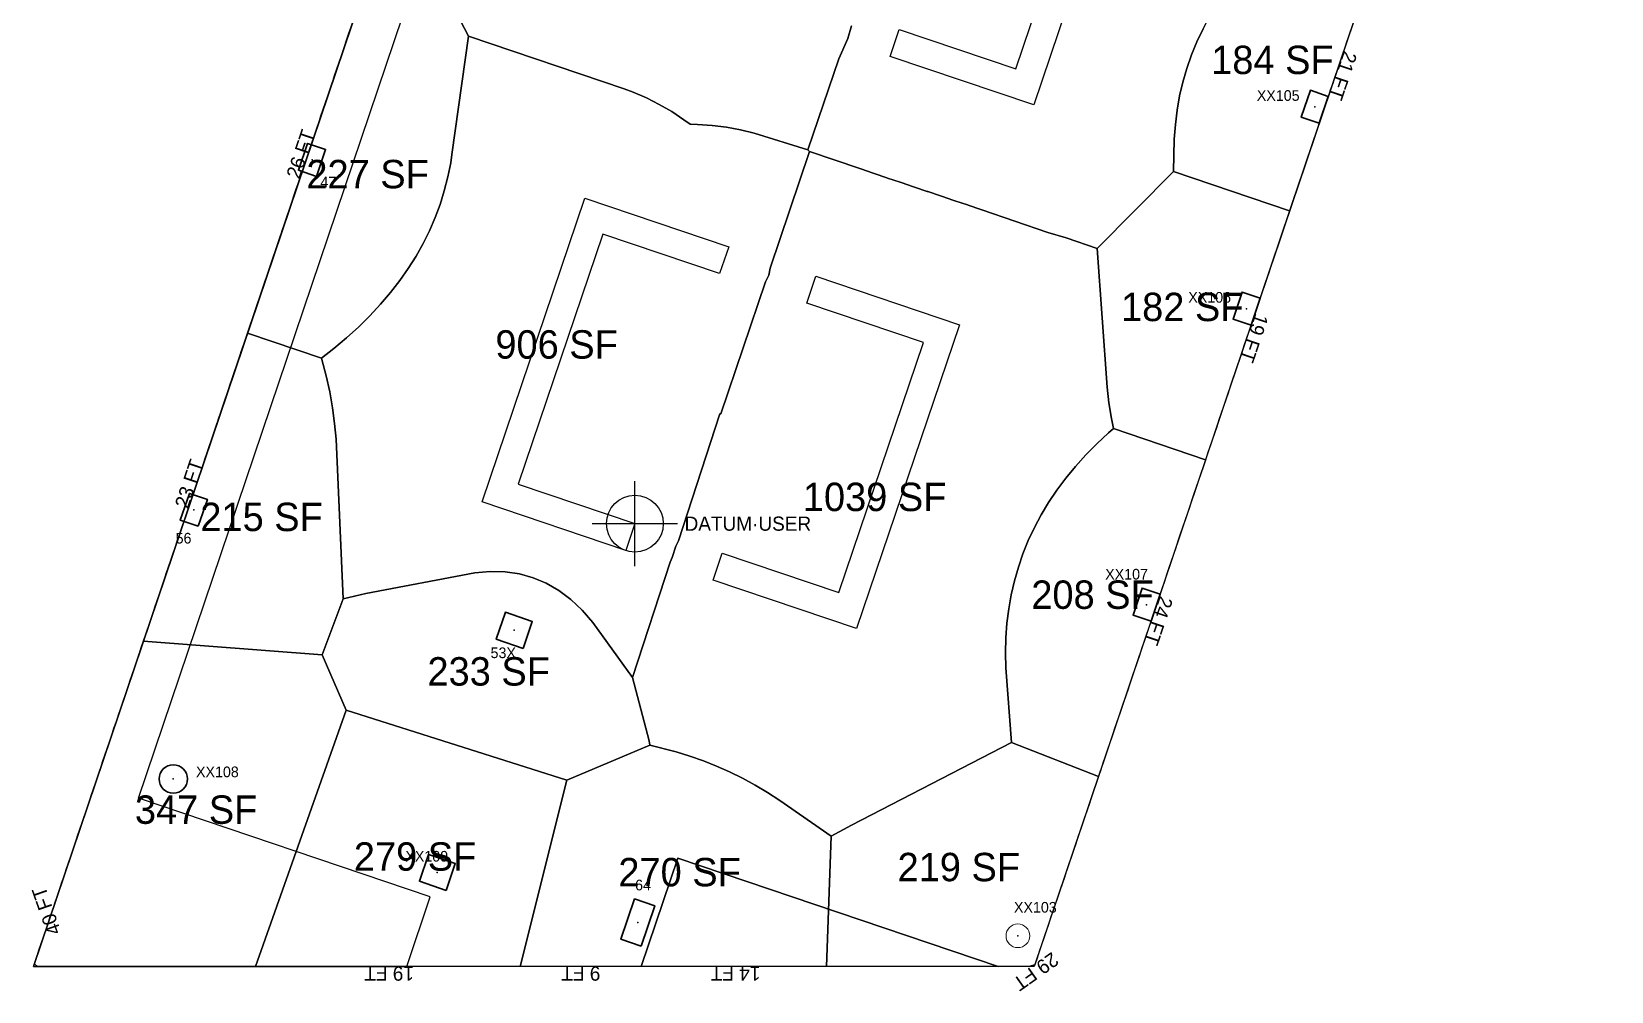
# Model space of a CAD drawing. Header units: metres. Extents: x 29 to 12657, y -13 to 49076.
# Drawn here: x 10662 to 11997, y 45038 to 45849 of the extents above; entities that cross this region are included whole.
import ezdxf
from ezdxf.enums import TextEntityAlignment as Align

# ---------------------------------------------------------------- set-up
doc = ezdxf.new("R2010")
doc.units = ezdxf.units.M
doc.layers.add('COL-IDEN', color=171, linetype='Continuous', lineweight=30)
doc.layers.add('COLS', color=52, linetype='Continuous', lineweight=20)
for name, color, linetype in [('FLOOR_15_AREA_LABELS', 3, 'Continuous'), ('FLOOR_15_BOUNDARY', 5, 'Continuous'), ('FLOOR_15_COLUMNS', 7, 'Continuous'), ('FLOOR_15_DATUM', 4, 'Continuous'), ('FLOOR_15_FASCADE_COLUMNS', 30, 'Continuous'), ('FLOOR_15_LARGE_TRIBUTARY', 6, 'Continuous'), ('FLOOR_15_TRIBUTARY_COL_11', 2, 'Continuous'), ('FLOOR_15_TRIBUTARY_COL_13', 2, 'Continuous'), ('FLOOR_15_TRIBUTARY_COL_14', 2, 'Continuous'), ('FLOOR_15_TRIBUTARY_COL_16', 2, 'Continuous'), ('FLOOR_15_TRIBUTARY_COL_19', 2, 'Continuous'), ('FLOOR_15_TRIBUTARY_COL_5', 2, 'Continuous'), ('FLOOR_15_TRIBUTARY_COL_6', 2, 'Continuous'), ('FLOOR_15_TRIBUTARY_COL_7', 2, 'Continuous'), ('FLOOR_15_TRIBUTARY_COL_8', 2, 'Continuous'), ('FLOOR_15_TRIBUTARY_COL_9', 2, 'Continuous'), ('FLOOR_15_WALL_TRIBUTARY_1', 1, 'Continuous'), ('FLOOR_15_WALL_TRIBUTARY_2', 1, 'Continuous'), ('FLOOR_15_WALL_TRIBUTARY_3', 1, 'Continuous'), ('FLOOR_15_WALL_TRIBUTARY_4', 1, 'Continuous'), ('SLAB-BALCONY', 3, 'Continuous'), ('SLAB-RESIDENTIAL', 6, 'Continuous'), ('WALL', 4, 'Continuous')]:
    doc.layers.add(name, color=color, linetype=linetype)

msp = doc.modelspace()

# ---------------------------------------------------------------- linework, layer by layer
at = {"layer": 'COLS', "lineweight": 30}
for points in [[(11750.3, 45771.3), (11735.1, 45776.4), (11742.8, 45799.2), (11757.9, 45794.1)], [(10903, 45726.4), (10887.8, 45731.6), (10895.5, 45754.3), (10910.7, 45749.2)], [(11692.6, 45600.8), (11677.4, 45605.9), (11685.1, 45628.7), (11700.3, 45623.5)], [(10803.1, 45430.9), (10787.9, 45436), (10795.6, 45458.7), (10810.8, 45453.6)], [(11608.1, 45350.7), (11592.9, 45355.8), (11600.6, 45378.6), (11615.7, 45373.4)], [(11077.6, 45327.7), (11054.9, 45335.4), (11062.6, 45358.2), (11085.3, 45350.5)], [(11012.6, 45123.3), (10989.9, 45131), (10997.6, 45153.7), (11020.3, 45146.1)], [(11177.3, 45076.2), (11160.2, 45082), (11171.8, 45116.1), (11188.8, 45110.3)]]:
    msp.add_lwpolyline(points, close=True, dxfattribs=at)
msp.add_lwpolyline([(10794, 45217.4, 0.414214), (10782, 45229.4, 0.414214), (10770, 45217.4, 0.414214), (10782, 45205.4, 0.414214)], format="xyb", close=True, dxfattribs=at)
at = {"layer": 'COLS'}
msp.add_circle((11495.6, 45084.9), 10, dxfattribs=at)
at = {"layer": 'FLOOR_15_BOUNDARY'}
msp.add_lwpolyline([(11177.4, 45059), (10979.3, 45059), (10663.9, 45059), (11181.7, 46590.7), (11510.5, 46590.7), (11733.7, 46590.7), (11997.1, 46501.7), (11509.4, 45059), (11478.9, 45059), (11177.4, 45059)], close=True, dxfattribs=at)
at = {"layer": 'FLOOR_15_COLUMNS'}
for p in [(11746.5, 45785.2), (10899.3, 45740.4), (11688.9, 45614.7), (10799.4, 45444.8), (11604.3, 45364.6), (11070.1, 45343), (10782, 45217.4), (11005.1, 45138.5), (11174.5, 45096.1), (11495.6, 45084.9)]:
    msp.add_point(p, dxfattribs=at)
at = {"layer": 'FLOOR_15_DATUM'}
for p, q in [((11172, 45397.1), (11172, 45469.1)), ((11136, 45433.1), (11208, 45433.1))]:
    msp.add_line(p, q, dxfattribs=at)
msp.add_circle((11172, 45433.1), 24, dxfattribs=at)
at = {"layer": 'FLOOR_15_FASCADE_COLUMNS'}
for points in [[(10845.3, 45595.6), (10847.2, 45601.3), (10849.1, 45607), (10851.1, 45612.6), (10853, 45618.3), (10854.9, 45624), (10856.8, 45629.7), (10858.7, 45635.4), (10860.7, 45641.1), (10862.6, 45646.7), (10864.5, 45652.4), (10866.4, 45658.1), (10868.4, 45663.8), (10870.3, 45669.5), (10872.2, 45675.2), (10874.1, 45680.8), (10876, 45686.5), (10878, 45692.2), (10879.9, 45697.9), (10881.8, 45703.6), (10883.7, 45709.3), (10885.6, 45715), (10887.6, 45720.6), (10889.5, 45726.3), (10891.4, 45732), (10893.3, 45737.7), (10895.3, 45743.4), (10897.2, 45749.1), (10899.1, 45754.7), (10901, 45760.4), (10902.9, 45766.1), (10904.9, 45771.8), (10906.8, 45777.5), (10908.7, 45783.2), (10910.6, 45788.8), (10912.5, 45794.5), (10914.5, 45800.2), (10916.4, 45805.9), (10918.3, 45811.6), (10920.2, 45817.3), (10922.2, 45822.9), (10924.1, 45828.6), (10926, 45834.3), (10927.9, 45840), (10929.8, 45845.7), (10931.8, 45851.4)], [(11776.9, 45850.4), (11775, 45844.7), (11773.1, 45839), (11771.2, 45833.3), (11769.3, 45827.6), (11767.3, 45822), (11765.4, 45816.3), (11763.5, 45810.6), (11761.6, 45804.9), (11759.6, 45799.2), (11757.7, 45793.5), (11755.8, 45787.9), (11753.9, 45782.2), (11752, 45776.5), (11750, 45770.8), (11748.1, 45765.1), (11746.2, 45759.4), (11744.3, 45753.7), (11742.4, 45748.1), (11740.4, 45742.4), (11738.5, 45736.7), (11736.6, 45731), (11734.7, 45725.3), (11732.8, 45719.6), (11730.8, 45714), (11728.9, 45708.3), (11727, 45702.6), (11725.1, 45696.9)], [(11725.1, 45696.9), (11723.1, 45691.2), (11721.2, 45685.5), (11719.3, 45679.9), (11717.4, 45674.2), (11715.5, 45668.5), (11713.5, 45662.8), (11711.6, 45657.1), (11709.7, 45651.4), (11707.8, 45645.8), (11705.9, 45640.1), (11703.9, 45634.4), (11702, 45628.7), (11700.1, 45623), (11698.2, 45617.3), (11696.2, 45611.6), (11694.3, 45606), (11692.4, 45600.3), (11690.5, 45594.6), (11688.6, 45588.9), (11686.6, 45583.2), (11684.7, 45577.5), (11682.8, 45571.9), (11680.9, 45566.2), (11679, 45560.5), (11677, 45554.8), (11675.1, 45549.1), (11673.2, 45543.4), (11671.3, 45537.8), (11669.3, 45532.1), (11667.4, 45526.4), (11665.5, 45520.7), (11663.6, 45515), (11661.7, 45509.3), (11659.7, 45503.6), (11657.8, 45498), (11655.9, 45492.3), (11654, 45486.6)], [(10756.9, 45334.1), (10758.8, 45339.8), (10760.8, 45345.5), (10762.7, 45351.2), (10764.6, 45356.9), (10766.5, 45362.5), (10768.4, 45368.2), (10770.4, 45373.9), (10772.3, 45379.6), (10774.2, 45385.3), (10776.1, 45391), (10778, 45396.6), (10780, 45402.3), (10781.9, 45408), (10783.8, 45413.7), (10785.7, 45419.4), (10787.7, 45425.1), (10789.6, 45430.8), (10791.5, 45436.4), (10793.4, 45442.1), (10795.3, 45447.8), (10797.3, 45453.5), (10799.2, 45459.2), (10801.1, 45464.9), (10803, 45470.5), (10804.9, 45476.2), (10806.9, 45481.9), (10808.8, 45487.6), (10810.7, 45493.3), (10812.6, 45499), (10814.6, 45504.6), (10816.5, 45510.3), (10818.4, 45516), (10820.3, 45521.7), (10822.2, 45527.4), (10824.2, 45533.1), (10826.1, 45538.7), (10828, 45544.4), (10829.9, 45550.1), (10831.8, 45555.8), (10833.8, 45561.5), (10835.7, 45567.2), (10837.6, 45572.9), (10839.5, 45578.5), (10841.5, 45584.2), (10843.4, 45589.9), (10845.3, 45595.6)], [(11654, 45486.6), (11652.1, 45480.9), (11650.1, 45475.2), (11648.2, 45469.5), (11646.3, 45463.9), (11644.4, 45458.2), (11642.4, 45452.5), (11640.5, 45446.8), (11638.6, 45441.1), (11636.7, 45435.4), (11634.8, 45429.8), (11632.8, 45424.1), (11630.9, 45418.4), (11629, 45412.7), (11627.1, 45407), (11625.2, 45401.3), (11623.2, 45395.7), (11621.3, 45390), (11619.4, 45384.3), (11617.5, 45378.6), (11615.6, 45372.9), (11613.6, 45367.2), (11611.7, 45361.5), (11609.8, 45355.9), (11607.9, 45350.2), (11605.9, 45344.5), (11604, 45338.8), (11602.1, 45333.1), (11600.2, 45327.4), (11598.3, 45321.8), (11596.3, 45316.1), (11594.4, 45310.4), (11592.5, 45304.7), (11590.6, 45299), (11588.7, 45293.3), (11586.7, 45287.7), (11584.8, 45282), (11582.9, 45276.3), (11581, 45270.6), (11579, 45264.9), (11577.1, 45259.2), (11575.2, 45253.5), (11573.3, 45247.9), (11571.4, 45242.2), (11569.4, 45236.5), (11567.5, 45230.8), (11565.6, 45225.1), (11563.7, 45219.4)], [(10853.4, 45059), (10847.4, 45059), (10841.4, 45059), (10835.4, 45059), (10829.4, 45059), (10823.4, 45059), (10817.4, 45059), (10811.4, 45059), (10805.4, 45059), (10799.4, 45059), (10793.4, 45059), (10787.4, 45059), (10781.4, 45059), (10775.4, 45059), (10769.4, 45059), (10763.4, 45059), (10757.4, 45059), (10751.4, 45059), (10745.4, 45059), (10739.4, 45059), (10733.4, 45059), (10727.4, 45059), (10721.4, 45059), (10715.4, 45059), (10709.4, 45059), (10703.4, 45059), (10697.4, 45059), (10691.4, 45059), (10685.4, 45059), (10679.4, 45059), (10673.4, 45059), (10667.4, 45059), (10664.7, 45061.3), (10666.6, 45067), (10668.5, 45072.7), (10670.4, 45078.3), (10672.4, 45084), (10674.3, 45089.7), (10676.2, 45095.4), (10678.1, 45101.1), (10680.1, 45106.8), (10682, 45112.4), (10683.9, 45118.1), (10685.8, 45123.8), (10687.7, 45129.5), (10689.7, 45135.2), (10691.6, 45140.9), (10693.5, 45146.6), (10695.4, 45152.2), (10697.3, 45157.9), (10699.3, 45163.6), (10701.2, 45169.3), (10703.1, 45175), (10705, 45180.7), (10707, 45186.3), (10708.9, 45192), (10710.8, 45197.7), (10712.7, 45203.4), (10714.6, 45209.1), (10716.6, 45214.8), (10718.5, 45220.4), (10720.4, 45226.1), (10722.3, 45231.8), (10724.2, 45237.5), (10726.2, 45243.2), (10728.1, 45248.9), (10730, 45254.5), (10731.9, 45260.2), (10733.9, 45265.9), (10735.8, 45271.6), (10737.7, 45277.3), (10739.6, 45283), (10741.5, 45288.7), (10743.5, 45294.3), (10745.4, 45300), (10747.3, 45305.7), (10749.2, 45311.4), (10751.1, 45317.1), (10753.1, 45322.8), (10755, 45328.4), (10756.9, 45334.1)], [(11563.7, 45219.4), (11561.8, 45213.8), (11559.8, 45208.1), (11557.9, 45202.4), (11556, 45196.7), (11554.1, 45191), (11552.1, 45185.3), (11550.2, 45179.7), (11548.3, 45174), (11546.4, 45168.3), (11544.5, 45162.6), (11542.5, 45156.9), (11540.6, 45151.2), (11538.7, 45145.6), (11536.8, 45139.9), (11534.9, 45134.2), (11532.9, 45128.5), (11531, 45122.8), (11529.1, 45117.1), (11527.2, 45111.4), (11525.2, 45105.8), (11523.3, 45100.1), (11521.4, 45094.4), (11519.5, 45088.7), (11517.6, 45083), (11515.6, 45077.3), (11513.7, 45071.7), (11511.8, 45066), (11509.9, 45060.3), (11504.8, 45059), (11498.8, 45059), (11492.8, 45059), (11486.8, 45059), (11480.8, 45059), (11474.8, 45059), (11468.8, 45059), (11462.8, 45059), (11456.8, 45059), (11450.8, 45059), (11444.8, 45059), (11438.8, 45059), (11432.8, 45059), (11426.8, 45059), (11420.8, 45059), (11414.8, 45059), (11408.8, 45059), (11402.8, 45059), (11396.8, 45059), (11390.8, 45059), (11384.8, 45059), (11378.8, 45059), (11372.8, 45059), (11366.8, 45059), (11360.8, 45059), (11354.8, 45059), (11348.8, 45059), (11342.8, 45059), (11336.8, 45059)], [(11075.4, 45059), (11069.4, 45059), (11063.4, 45059), (11057.4, 45059), (11051.4, 45059), (11045.4, 45059), (11039.4, 45059), (11033.4, 45059), (11027.4, 45059), (11021.4, 45059), (11015.4, 45059), (11009.4, 45059), (11003.4, 45059), (10997.4, 45059), (10991.4, 45059), (10985.4, 45059), (10979.4, 45059), (10973.4, 45059), (10967.4, 45059), (10961.4, 45059), (10955.4, 45059), (10949.4, 45059), (10943.4, 45059), (10937.4, 45059), (10931.4, 45059), (10925.4, 45059), (10919.4, 45059), (10913.4, 45059), (10907.4, 45059), (10901.4, 45059), (10895.4, 45059), (10889.4, 45059), (10883.4, 45059), (10877.4, 45059), (10871.4, 45059), (10865.4, 45059), (10859.4, 45059), (10853.4, 45059)], [(11177.4, 45059), (11171.4, 45059), (11165.4, 45059), (11159.4, 45059), (11153.4, 45059), (11147.4, 45059), (11141.4, 45059), (11135.4, 45059), (11129.4, 45059), (11123.4, 45059), (11117.4, 45059), (11111.4, 45059), (11105.4, 45059), (11099.4, 45059), (11093.4, 45059), (11087.4, 45059), (11081.4, 45059), (11075.4, 45059)], [(11336.8, 45059), (11330.8, 45059), (11324.8, 45059), (11318.8, 45059), (11312.8, 45059), (11306.8, 45059), (11300.8, 45059), (11294.8, 45059), (11288.8, 45059), (11282.8, 45059), (11276.8, 45059), (11270.8, 45059), (11264.8, 45059), (11258.8, 45059), (11252.8, 45059), (11246.8, 45059), (11240.8, 45059), (11234.8, 45059), (11228.8, 45059), (11222.8, 45059), (11216.8, 45059), (11210.8, 45059), (11204.8, 45059), (11198.8, 45059), (11192.8, 45059), (11186.8, 45059), (11180.8, 45059), (11177.4, 45059)]]:
    msp.add_lwpolyline(points, dxfattribs=at)
at = {"layer": 'FLOOR_15_LARGE_TRIBUTARY'}
for points in [[(11627, 45730.6), (11627.7, 45758), (11628.7, 45770.4), (11630.2, 45782.5), (11632.3, 45794.5), (11635.1, 45806.2), (11638.4, 45817.7), (11642.4, 45829.1), (11646.9, 45840.2), (11652.1, 45851.1), (11657.9, 45861.8), (11664.2, 45872.3), (11671.2, 45882.7), (11678.8, 45892.8), (11687, 45902.7), (11695.8, 45912.3), (11705.2, 45921.8), (11715.2, 45931.1), (11725.8, 45940.2), (11737, 45949.1), (11741, 45952), (11804, 45930.5), (11725.2, 45697.4), (11627, 45730.6)], [(11021.5, 45863.7), (11031.4, 45844.8), (11017.4, 45744.9), (11016.4, 45737.8), (11014, 45726), (11011, 45714.3), (11007.4, 45702.8), (11003.2, 45691.6), (10998.4, 45680.5), (10993, 45669.7), (10987.1, 45659), (10980.5, 45648.6), (10973.3, 45638.4), (10965.6, 45628.3), (10957.2, 45618.5), (10948.2, 45608.8), (10938.7, 45599.4), (10928.5, 45590.2), (10917.8, 45581.1), (10907.3, 45573), (10844.8, 45594.1), (10944.7, 45889.7), (11021.5, 45863.7)], [(10916.6, 45530.9), (10914.2, 45544.4), (10911.2, 45558), (10907.6, 45571.9), (10907.3, 45573), (10917.8, 45581.1), (10928.5, 45590.2), (10938.7, 45599.4), (10948.2, 45608.8), (10957.2, 45618.5), (10965.6, 45628.3), (10973.3, 45638.4), (10980.5, 45648.6), (10987.1, 45659), (10993, 45669.7), (10998.4, 45680.5), (11003.2, 45691.6), (11007.4, 45702.8), (11011, 45714.3), (11014, 45726), (11016.4, 45737.8), (11017.4, 45744.9), (11031.4, 45844.8), (11163.1, 45800.3), (11170.6, 45797.6), (11181.7, 45792.8), (11192.5, 45787.3), (11203.1, 45781.2), (11213.4, 45774.3), (11218.6, 45770.5), (11224.8, 45770.4), (11237.2, 45769.6), (11249.3, 45768.1), (11261.3, 45765.9), (11272.9, 45763), (11318.1, 45748.8), (11319.5, 45747.6), (11286.2, 45648.9), (11285.1, 45642.9), (11282.3, 45637.5), (11244.7, 45526), (11243.9, 45526), (11208.8, 45418.6), (11206.6, 45414.2), (11203.6, 45404.5), (11201.7, 45400.6), (11170.1, 45303.2), (11136.5, 45349.6), (11127.4, 45360), (11117.8, 45369), (11107.7, 45376.6), (11097.1, 45382.7), (11086, 45387.4), (11074.4, 45390.6), (11062.3, 45392.4), (11049.8, 45392.7), (11036.7, 45391.6), (10944.7, 45374), (10925.6, 45369.7), (10919.5, 45504.5), (10918.3, 45517.6), (10916.6, 45530.9)], [(11273.6, 45212.3), (11262.9, 45218.1), (11252.1, 45223.5), (11241, 45228.3), (11229.9, 45232.7), (11218.5, 45236.7), (11207, 45240.2), (11184.7, 45246), (11184, 45249.5), (11170.1, 45303.2), (11201.7, 45400.6), (11203.6, 45404.5), (11206.6, 45414.2), (11208.8, 45418.6), (11243.9, 45526), (11244.7, 45526), (11282.3, 45637.5), (11285.1, 45642.9), (11286.2, 45648.9), (11319.5, 45747.6), (11362, 45733), (11362.8, 45732.8), (11373.4, 45729.2), (11374.1, 45729), (11384.8, 45725.3), (11385.5, 45725.1), (11396.1, 45721.5), (11396.9, 45721.3), (11407.5, 45717.6), (11408.2, 45717.4), (11418.9, 45713.8), (11419.6, 45713.6), (11430.2, 45710), (11431, 45709.8), (11441.6, 45706.1), (11442.3, 45705.9), (11453, 45702.3), (11453.7, 45702.1), (11464.3, 45698.4), (11465.1, 45698.2), (11521, 45679.1), (11536.4, 45674.5), (11562.7, 45665.6), (11571, 45548.4), (11572.6, 45535.2), (11574.7, 45521.8), (11576.4, 45513.4), (11572.3, 45509.9), (11562.4, 45500.6), (11553, 45491.1), (11544.3, 45481.4), (11536.1, 45471.5), (11528.6, 45461.4), (11521.6, 45451.1), (11515.3, 45440.6), (11509.6, 45429.8), (11504.4, 45418.9), (11499.9, 45407.7), (11496, 45396.4), (11492.7, 45384.9), (11490, 45373.1), (11487.9, 45361.1), (11486.4, 45349), (11485.5, 45336.6), (11485.2, 45324), (11485.5, 45311.3), (11490.1, 45248.1), (11354.9, 45178.4), (11337.8, 45169), (11294.6, 45199.3), (11284.2, 45206.1), (11273.6, 45212.3)], [(11576.4, 45513.4), (11574.7, 45521.8), (11572.6, 45535.2), (11571, 45548.4), (11562.7, 45665.6), (11627, 45730.6), (11725.2, 45697.4), (11654.2, 45487.1), (11576.4, 45513.4)], [(10907.3, 45573), (10907.6, 45571.9), (10911.2, 45558), (10914.2, 45544.4), (10916.6, 45530.9), (10918.3, 45517.6), (10919.5, 45504.5), (10925.6, 45369.7), (10907.7, 45322.2), (10756.8, 45333.7), (10844.8, 45594.1), (10907.3, 45573)], [(11490.1, 45248.1), (11485.5, 45311.3), (11485.2, 45324), (11485.5, 45336.6), (11486.4, 45349), (11487.9, 45361.1), (11490, 45373.1), (11492.7, 45384.9), (11496, 45396.4), (11499.9, 45407.7), (11504.4, 45418.9), (11509.6, 45429.8), (11515.3, 45440.6), (11521.6, 45451.1), (11528.6, 45461.4), (11536.1, 45471.5), (11544.3, 45481.4), (11553, 45491.1), (11562.4, 45500.6), (11572.3, 45509.9), (11576.4, 45513.4), (11654.2, 45487.1), (11563.7, 45219.5), (11490.1, 45248.1)], [(10944.7, 45374), (11036.7, 45391.6), (11049.8, 45392.7), (11062.3, 45392.4), (11074.4, 45390.6), (11086, 45387.4), (11097.1, 45382.7), (11107.7, 45376.6), (11117.8, 45369), (11127.4, 45360), (11136.5, 45349.6), (11170.1, 45303.2), (11184, 45249.5), (11184.7, 45246), (11114.6, 45216.3), (10928.1, 45275.6), (10907.7, 45322.2), (10925.6, 45369.7), (10944.7, 45374)], [(10907.7, 45322.2), (10928.1, 45275.6), (10851.5, 45059), (10663.9, 45059), (10756.8, 45333.7), (10907.7, 45322.2)], [(10928.1, 45275.6), (11114.6, 45216.3), (11075.2, 45059), (10979.3, 45059), (10851.5, 45059), (10928.1, 45275.6)], [(11114.6, 45216.3), (11184.7, 45246), (11207, 45240.2), (11218.5, 45236.7), (11229.9, 45232.7), (11241, 45228.3), (11252.1, 45223.5), (11262.9, 45218.1), (11273.6, 45212.3), (11284.2, 45206.1), (11294.6, 45199.3), (11337.8, 45169), (11334, 45059), (11177.4, 45059), (11075.2, 45059), (11114.6, 45216.3)], [(11337.8, 45169), (11354.9, 45178.4), (11490.1, 45248.1), (11563.7, 45219.5), (11509.4, 45059), (11478.9, 45059), (11334, 45059), (11337.8, 45169)]]:
    msp.add_lwpolyline(points, close=True, dxfattribs=at)
for points in [[(11355.1, 45853.6), (11352, 45843.1), (11344.2, 45825.9), (11318.1, 45748.8), (11272.9, 45763), (11261.3, 45765.9), (11249.3, 45768.1), (11237.2, 45769.6), (11224.8, 45770.4), (11224.8, 45770.4), (11218.6, 45770.5), (11213.4, 45774.3), (11203.1, 45781.2), (11192.5, 45787.3), (11181.7, 45792.8), (11170.6, 45797.6), (11163.1, 45800.3), (11031.4, 45844.8), (11021.5, 45863.7)], [(11652.1, 45851.1), (11646.9, 45840.2), (11642.4, 45829.1), (11638.4, 45817.7), (11635.1, 45806.2), (11632.3, 45794.5), (11630.2, 45782.5), (11628.7, 45770.4), (11627.7, 45758), (11627, 45730.6), (11562.7, 45665.6), (11536.4, 45674.5), (11521, 45679.1), (11465.1, 45698.2), (11464.3, 45698.4), (11453.7, 45702.1), (11453.7, 45702.1), (11453, 45702.3), (11442.3, 45705.9), (11441.6, 45706.1), (11431, 45709.8), (11430.2, 45710), (11419.6, 45713.6), (11418.9, 45713.8), (11408.2, 45717.4), (11407.5, 45717.6), (11396.9, 45721.3), (11396.1, 45721.5), (11385.5, 45725.1), (11384.8, 45725.3), (11374.1, 45729), (11373.4, 45729.2), (11362.8, 45732.8), (11362, 45733), (11319.5, 45747.6), (11318.1, 45748.8), (11344.2, 45825.9), (11352, 45843.1), (11355.1, 45853.6)]]:
    msp.add_lwpolyline(points, dxfattribs=at)
at = {"layer": 'FLOOR_15_TRIBUTARY_COL_11'}
msp.add_lwpolyline([(10944.7, 45374), (11036.7, 45391.6), (11049.8, 45392.7), (11062.3, 45392.4), (11074.4, 45390.6), (11086, 45387.4), (11097.1, 45382.7), (11107.7, 45376.6), (11117.8, 45369), (11127.4, 45360), (11136.5, 45349.6), (11170.1, 45303.2), (11184, 45249.5), (11184.7, 45246), (11114.6, 45216.3), (10928.1, 45275.6), (10907.7, 45322.2), (10925.6, 45369.7), (10944.7, 45374)], close=True, dxfattribs=at)
at = {"layer": 'FLOOR_15_TRIBUTARY_COL_13'}
msp.add_lwpolyline([(11114.6, 45216.3), (11184.7, 45246), (11207, 45240.2), (11218.5, 45236.7), (11229.9, 45232.7), (11241, 45228.3), (11252.1, 45223.5), (11262.9, 45218.1), (11273.6, 45212.3), (11284.2, 45206.1), (11294.6, 45199.3), (11337.8, 45169), (11334, 45059), (11177.4, 45059), (11075.2, 45059), (11114.6, 45216.3)], close=True, dxfattribs=at)
at = {"layer": 'FLOOR_15_TRIBUTARY_COL_14'}
msp.add_lwpolyline([(10928.1, 45275.6), (11114.6, 45216.3), (11075.2, 45059), (10979.3, 45059), (10851.5, 45059), (10928.1, 45275.6)], close=True, dxfattribs=at)
at = {"layer": 'FLOOR_15_TRIBUTARY_COL_16'}
msp.add_lwpolyline([(10907.7, 45322.2), (10928.1, 45275.6), (10851.5, 45059), (10663.9, 45059), (10756.8, 45333.7), (10907.7, 45322.2)], close=True, dxfattribs=at)
at = {"layer": 'FLOOR_15_TRIBUTARY_COL_19'}
msp.add_lwpolyline([(11337.8, 45169), (11354.9, 45178.4), (11490.1, 45248.1), (11563.7, 45219.5), (11509.4, 45059), (11478.9, 45059), (11334, 45059), (11337.8, 45169)], close=True, dxfattribs=at)
at = {"layer": 'FLOOR_15_TRIBUTARY_COL_5'}
msp.add_lwpolyline([(11021.5, 45863.7), (11031.4, 45844.8), (11017.4, 45744.9), (11016.4, 45737.8), (11014, 45726), (11011, 45714.3), (11007.4, 45702.8), (11003.2, 45691.6), (10998.4, 45680.5), (10993, 45669.7), (10987.1, 45659), (10980.5, 45648.6), (10973.3, 45638.4), (10965.6, 45628.3), (10957.2, 45618.5), (10948.2, 45608.8), (10938.7, 45599.4), (10928.5, 45590.2), (10917.8, 45581.1), (10907.3, 45573), (10844.8, 45594.1), (10944.7, 45889.7), (11021.5, 45863.7)], close=True, dxfattribs=at)
at = {"layer": 'FLOOR_15_TRIBUTARY_COL_6'}
msp.add_lwpolyline([(10907.3, 45573), (10907.6, 45571.9), (10911.2, 45558), (10914.2, 45544.4), (10916.6, 45530.9), (10918.3, 45517.6), (10919.5, 45504.5), (10925.6, 45369.7), (10907.7, 45322.2), (10756.8, 45333.7), (10844.8, 45594.1), (10907.3, 45573)], close=True, dxfattribs=at)
at = {"layer": 'FLOOR_15_TRIBUTARY_COL_7'}
msp.add_lwpolyline([(11490.1, 45248.1), (11485.5, 45311.3), (11485.2, 45324), (11485.5, 45336.6), (11486.4, 45349), (11487.9, 45361.1), (11490, 45373.1), (11492.7, 45384.9), (11496, 45396.4), (11499.9, 45407.7), (11504.4, 45418.9), (11509.6, 45429.8), (11515.3, 45440.6), (11521.6, 45451.1), (11528.6, 45461.4), (11536.1, 45471.5), (11544.3, 45481.4), (11553, 45491.1), (11562.4, 45500.6), (11572.3, 45509.9), (11576.4, 45513.4), (11654.2, 45487.1), (11563.7, 45219.5), (11490.1, 45248.1)], close=True, dxfattribs=at)
at = {"layer": 'FLOOR_15_TRIBUTARY_COL_8'}
msp.add_lwpolyline([(11576.4, 45513.4), (11574.7, 45521.8), (11572.6, 45535.2), (11571, 45548.4), (11562.7, 45665.6), (11627, 45730.6), (11725.2, 45697.4), (11654.2, 45487.1), (11576.4, 45513.4)], close=True, dxfattribs=at)
at = {"layer": 'FLOOR_15_TRIBUTARY_COL_9'}
msp.add_lwpolyline([(11627, 45730.6), (11627.7, 45758), (11628.7, 45770.4), (11630.2, 45782.5), (11632.3, 45794.5), (11635.1, 45806.2), (11638.4, 45817.7), (11642.4, 45829.1), (11646.9, 45840.2), (11652.1, 45851.1), (11657.9, 45861.8), (11664.2, 45872.3), (11671.2, 45882.7), (11678.8, 45892.8), (11687, 45902.7), (11695.8, 45912.3), (11705.2, 45921.8), (11715.2, 45931.1), (11725.8, 45940.2), (11737, 45949.1), (11741, 45952), (11804, 45930.5), (11725.2, 45697.4), (11627, 45730.6)], close=True, dxfattribs=at)
at = {"layer": 'FLOOR_15_WALL_TRIBUTARY_1'}
msp.add_lwpolyline([(11652.1, 45851.1), (11646.9, 45840.2), (11642.4, 45829.1), (11638.4, 45817.7), (11635.1, 45806.2), (11632.3, 45794.5), (11630.2, 45782.5), (11628.7, 45770.4), (11627.7, 45758), (11627, 45730.6), (11562.7, 45665.6), (11536.4, 45674.5), (11521, 45679.1), (11465.1, 45698.2), (11464.3, 45698.4), (11453.7, 45702.1), (11453.7, 45702.1), (11453, 45702.3), (11442.3, 45705.9), (11441.6, 45706.1), (11431, 45709.8), (11430.2, 45710), (11419.6, 45713.6), (11418.9, 45713.8), (11408.2, 45717.4), (11407.5, 45717.6), (11396.9, 45721.3), (11396.1, 45721.5), (11385.5, 45725.1), (11384.8, 45725.3), (11374.1, 45729), (11373.4, 45729.2), (11362.8, 45732.8), (11362, 45733), (11319.5, 45747.6), (11318.1, 45748.8), (11344.2, 45825.9), (11352, 45843.1), (11355.1, 45853.6)], dxfattribs=at)
at = {"layer": 'FLOOR_15_WALL_TRIBUTARY_2'}
msp.add_lwpolyline([(11355.1, 45853.6), (11352, 45843.1), (11344.2, 45825.9), (11318.1, 45748.8), (11272.9, 45763), (11261.3, 45765.9), (11249.3, 45768.1), (11237.2, 45769.6), (11224.8, 45770.4), (11224.8, 45770.4), (11218.6, 45770.5), (11213.4, 45774.3), (11203.1, 45781.2), (11192.5, 45787.3), (11181.7, 45792.8), (11170.6, 45797.6), (11163.1, 45800.3), (11031.4, 45844.8), (11021.5, 45863.7)], dxfattribs=at)
at = {"layer": 'FLOOR_15_WALL_TRIBUTARY_3'}
msp.add_lwpolyline([(11273.6, 45212.3), (11262.9, 45218.1), (11252.1, 45223.5), (11241, 45228.3), (11229.9, 45232.7), (11218.5, 45236.7), (11207, 45240.2), (11184.7, 45246), (11184, 45249.5), (11170.1, 45303.2), (11201.7, 45400.6), (11203.6, 45404.5), (11206.6, 45414.2), (11208.8, 45418.6), (11243.9, 45526), (11244.7, 45526), (11282.3, 45637.5), (11285.1, 45642.9), (11286.2, 45648.9), (11319.5, 45747.6), (11362, 45733), (11362.8, 45732.8), (11373.4, 45729.2), (11374.1, 45729), (11384.8, 45725.3), (11385.5, 45725.1), (11396.1, 45721.5), (11396.9, 45721.3), (11407.5, 45717.6), (11408.2, 45717.4), (11418.9, 45713.8), (11419.6, 45713.6), (11430.2, 45710), (11431, 45709.8), (11441.6, 45706.1), (11442.3, 45705.9), (11453, 45702.3), (11453.7, 45702.1), (11464.3, 45698.4), (11465.1, 45698.2), (11521, 45679.1), (11536.4, 45674.5), (11562.7, 45665.6), (11571, 45548.4), (11572.6, 45535.2), (11574.7, 45521.8), (11576.4, 45513.4), (11572.3, 45509.9), (11562.4, 45500.6), (11553, 45491.1), (11544.3, 45481.4), (11536.1, 45471.5), (11528.6, 45461.4), (11521.6, 45451.1), (11515.3, 45440.6), (11509.6, 45429.8), (11504.4, 45418.9), (11499.9, 45407.7), (11496, 45396.4), (11492.7, 45384.9), (11490, 45373.1), (11487.9, 45361.1), (11486.4, 45349), (11485.5, 45336.6), (11485.2, 45324), (11485.5, 45311.3), (11490.1, 45248.1), (11354.9, 45178.4), (11337.8, 45169), (11294.6, 45199.3), (11284.2, 45206.1), (11273.6, 45212.3)], close=True, dxfattribs=at)
at = {"layer": 'FLOOR_15_WALL_TRIBUTARY_4'}
msp.add_lwpolyline([(10916.6, 45530.9), (10914.2, 45544.4), (10911.2, 45558), (10907.6, 45571.9), (10907.3, 45573), (10917.8, 45581.1), (10928.5, 45590.2), (10938.7, 45599.4), (10948.2, 45608.8), (10957.2, 45618.5), (10965.6, 45628.3), (10973.3, 45638.4), (10980.5, 45648.6), (10987.1, 45659), (10993, 45669.7), (10998.4, 45680.5), (11003.2, 45691.6), (11007.4, 45702.8), (11011, 45714.3), (11014, 45726), (11016.4, 45737.8), (11017.4, 45744.9), (11031.4, 45844.8), (11163.1, 45800.3), (11170.6, 45797.6), (11181.7, 45792.8), (11192.5, 45787.3), (11203.1, 45781.2), (11213.4, 45774.3), (11218.6, 45770.5), (11224.8, 45770.4), (11237.2, 45769.6), (11249.3, 45768.1), (11261.3, 45765.9), (11272.9, 45763), (11318.1, 45748.8), (11319.5, 45747.6), (11286.2, 45648.9), (11285.1, 45642.9), (11282.3, 45637.5), (11244.7, 45526), (11243.9, 45526), (11208.8, 45418.6), (11206.6, 45414.2), (11203.6, 45404.5), (11201.7, 45400.6), (11170.1, 45303.2), (11136.5, 45349.6), (11127.4, 45360), (11117.8, 45369), (11107.7, 45376.6), (11097.1, 45382.7), (11086, 45387.4), (11074.4, 45390.6), (11062.3, 45392.4), (11049.8, 45392.7), (11036.7, 45391.6), (10944.7, 45374), (10925.6, 45369.7), (10919.5, 45504.5), (10918.3, 45517.6), (10916.6, 45530.9)], close=True, dxfattribs=at)
at = {"layer": 'SLAB-BALCONY'}
for points in [[(10979.3, 45059), (10999.1, 45117.7), (10752.5, 45201.1), (11199.1, 46522.4), (11457.9, 46434.9), (11510.5, 46590.7), (11181.7, 46590.7), (10663.9, 45059)], [(11177.4, 45059), (11208.4, 45150.4), (11478.9, 45059)]]:
    msp.add_lwpolyline(points, close=True, dxfattribs=at)
at = {"layer": 'SLAB-RESIDENTIAL'}
msp.add_lwpolyline([(11510.5, 46590.7), (11733.7, 46590.7), (11997.1, 46501.7), (11509.4, 45059), (11478.9, 45059), (11208.4, 45150.4), (11177.4, 45059), (10979.3, 45059), (10999.1, 45117.7), (10752.5, 45201.1), (11199.1, 46522.4), (11457.9, 46434.9)], close=True, dxfattribs=at)
at = {"layer": 'WALL'}
for points in [[(11513.5, 46199.9), (11634.8, 46158.9), (11509, 45786.8), (11387.7, 45827.8), (11395.4, 45850.5), (11494, 45817.2), (11604.4, 46143.8), (11505.8, 46177.1)], [(11251.3, 45667), (11243.6, 45644.3), (11144.9, 45677.7), (11073.5, 45466.4), (11172, 45433.1), (11164.3, 45410.4), (11043, 45451.4), (11129.8, 45708.1)], [(11325, 45642.1), (11446.2, 45601.1), (11359.4, 45344.4), (11238.2, 45385.4), (11245.9, 45408.1), (11344.4, 45374.8), (11415.8, 45586.1), (11317.3, 45619.4)]]:
    msp.add_lwpolyline(points, close=True, dxfattribs=at)

# ---------------------------------------------------------------- texts
at = {"layer": 'COL-IDEN', "char_height": 9, "attachment_point": 1}
for s, insert, width in [('XX105', (11697.5, 45799.3), 16.968), ('47', (10906.3, 45726.2), 16.968), ('XX106', (11639.6, 45628.8), 16.968), ('56', (10784, 45425.3), 16.968), ('XX107', (11569.4, 45394.9), 16.968), ('53X', (11050.1, 45328.5), 26.967), ('XX108', (10801.2, 45227.9), 16.968), ('XX109', (10978.1, 45156.6), 16.968), ('64', (11172.2, 45132.3), 19.998), ('XX103', (11492.3, 45113.5), 16.968)]:
    msp.add_mtext(s, dxfattribs=dict(at, insert=insert, width=width))
at = {"layer": 'FLOOR_15_AREA_LABELS'}
for s, p in [('184 SF', (11710.7, 45824.9)), ('227 SF', (10946.2, 45728.4)), ('182 SF', (11634.5, 45616.2)), ('906 SF', (11105.9, 45584.5)), ('1039 SF', (11374.6, 45455.7)), ('215 SF', (10856.6, 45438.8)), ('208 SF', (11558.7, 45373.1)), ('233 SF', (11048.5, 45308.3)), ('347 SF', (10801.3, 45191.5)), ('279 SF', (10986.3, 45151.9)), ('270 SF', (11209.8, 45138.7)), ('219 SF', (11445.7, 45143))]:
    msp.add_text(s, height=24, dxfattribs=at).set_placement(p, align=Align.MIDDLE_CENTER)
at = {"layer": 'FLOOR_15_DATUM'}
msp.add_text('DATUM·USER', height=12, dxfattribs=at).set_placement((11214, 45427.1))
at = {"layer": 'FLOOR_15_FASCADE_COLUMNS'}
for s, rotation, p in [('21 FT', -108.6761, (11770.1, 45811.5)), ('26 FT', 71.3229, (10889.6, 45745.3)), ('19 FT', -108.6761, (11695.2, 45589.8)), ('23 FT', 71.3229, (10795.4, 45466.8)), ('24 FT', -108.6761, (11614.5, 45351.1)), ('40 FT', 109.3329, (10674.8, 45105.9)), ('29 FT', -144.7231, (11510.8, 45054.7)), ('19 FT', 180, (10964.4, 45053)), ('9 FT', 180, (11126.4, 45053)), ('14 FT', 180, (11257.1, 45053))]:
    msp.add_text(s, height=12, rotation=rotation, dxfattribs=at).set_placement(p, align=Align.MIDDLE_CENTER)

doc.saveas('drawing.dxf')
